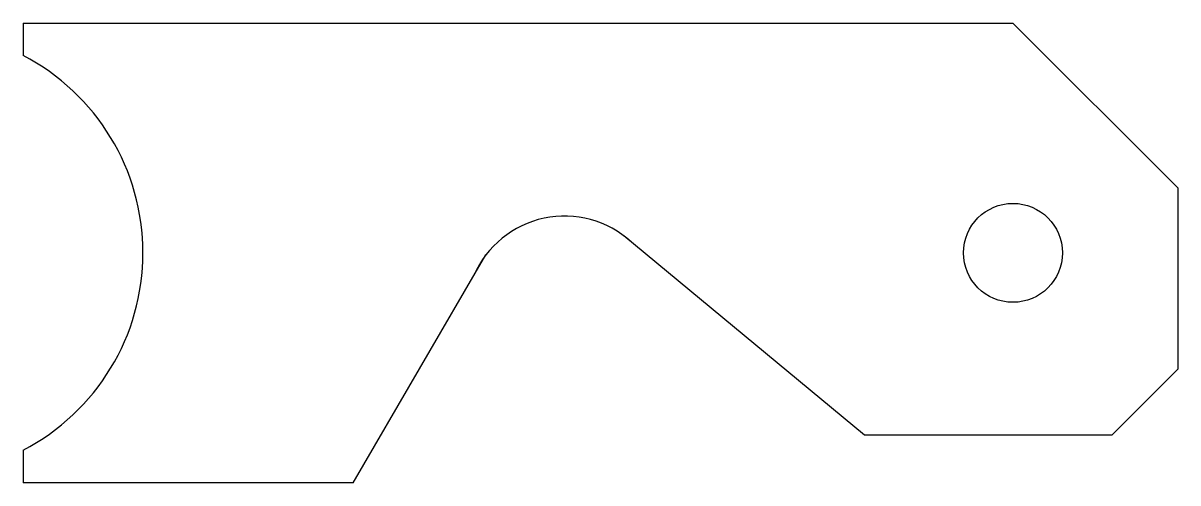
# Model space of a CAD drawing. Header units: millimetres. Extents: x 1151 to 1501, y 1110 to 1250.
import ezdxf

# ---------------------------------------------------------------- set-up
doc = ezdxf.new("R2010")
doc.units = ezdxf.units.MM
doc.linetypes.add('ACAD_ISO02W100', pattern=[15, 12, -3])

msp = doc.modelspace()

# ---------------------------------------------------------------- linework, layer by layer
for p, q in [((1150.62, 1249.77), (1450.62, 1249.77)), ((1150.62, 1249.77), (1187.32, 1249.77)), ((1150.62, 1249.77), (1150.62, 1239.93)), ((1500.62, 1199.87), (1450.62, 1249.77)), ((1500.62, 1199.87), (1500.62, 1144.87)), ((1405.62, 1124.87), (1332.71, 1185.26)), ((1250.62, 1110.37), (1290.82, 1179.5)), ((1480.62, 1124.87), (1500.62, 1144.87)), ((1480.62, 1124.87), (1405.62, 1124.87)), ((1150.62, 1120.3), (1150.62, 1110.37)), ((1250.62, 1110.37), (1150.62, 1110.37))]:
    msp.add_line(p, q)
at = {"linetype": 'ACAD_ISO02W100'}
msp.add_line((1150.62, 1249.77), (1187.32, 1249.77), dxfattribs=at)
msp.add_circle((1450.62, 1180.12), 15)
for centre, radius, start, end in [((1119.55, 1180.12), 67.4, 297.4417, 62.5583), ((1314.7, 1161.26), 30, 47.616, 156.2084)]:
    msp.add_arc(centre, radius, start, end)

doc.saveas('drawing.dxf')
